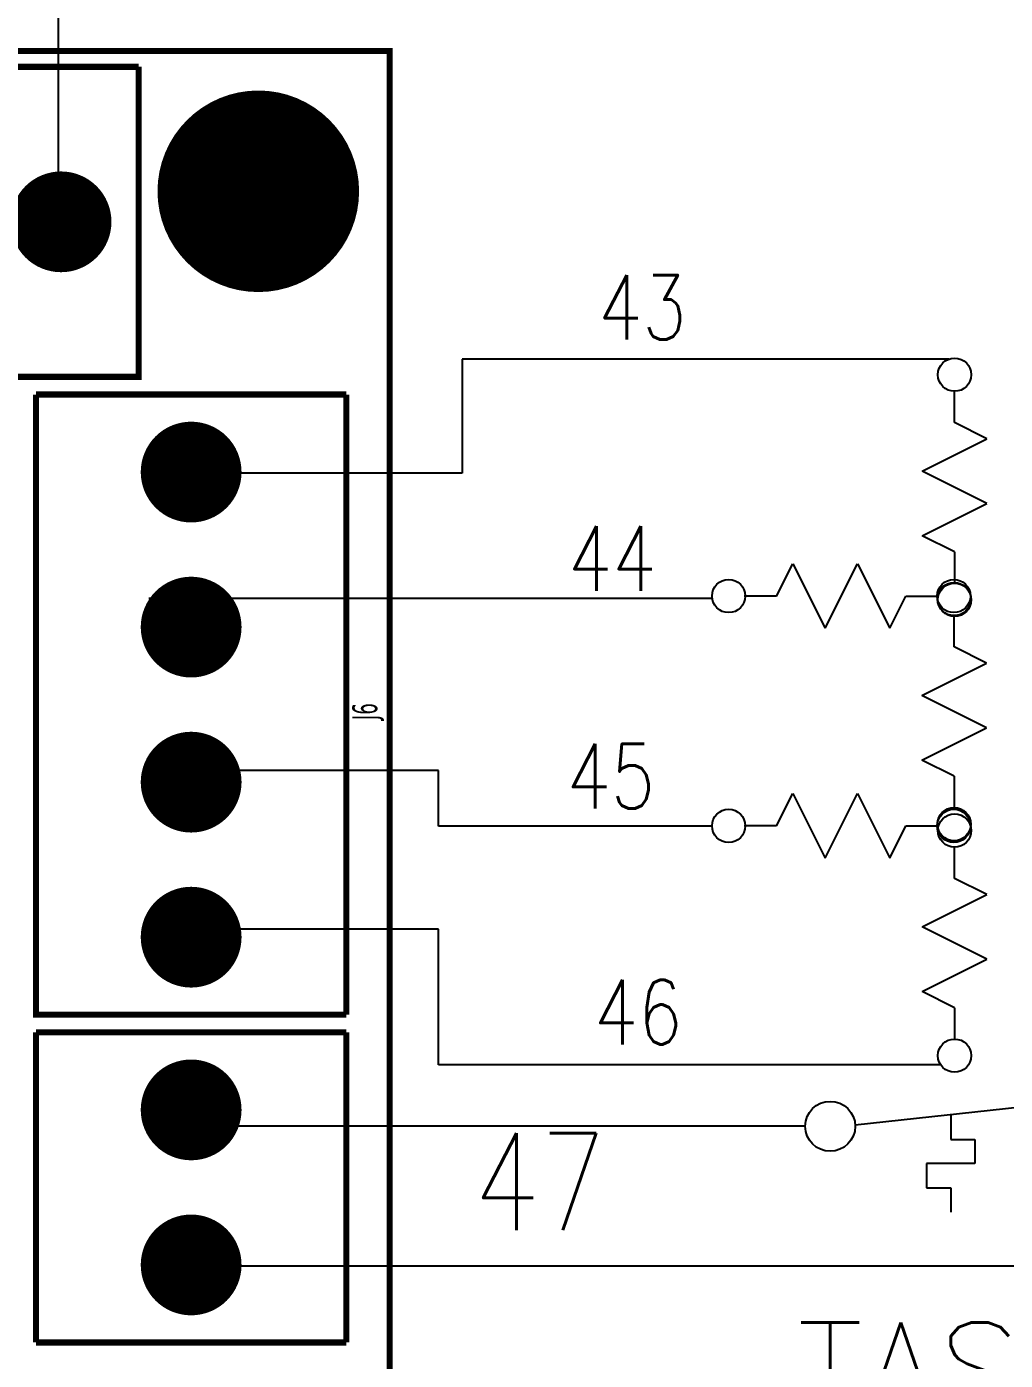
# Model space of a CAD drawing. Header units: millimetres. Extents: x 123.5 to 144.3, y 105.4 to 121.6.
# Drawn here: x 137.307 to 139.2, y 108.685 to 111.265 of the extents above; entities that cross this region are included whole.
import ezdxf
from ezdxf.enums import TextEntityAlignment as Align

# ---------------------------------------------------------------- set-up
doc = ezdxf.new("R2010")
doc.units = ezdxf.units.MM
for name, color, linetype in [('DESC', 250, 'Continuous'), ('LOC', 8, 'Continuous'), ('SYMS', 7, 'Continuous'), ('TAGS', 250, 'Continuous'), ('WIREFIXED', 7, 'Continuous'), ('WIRES', 7, 'Continuous')]:
    doc.layers.add(name, color=color, linetype=linetype)
doc.styles.get("Standard").update_dxf_attribs({"font": 'tahoma.ttf'})
doc.styles.add('WD', font='romans.shx')

# ---------------------------------------------------------------- blocks, each defined once
blk = doc.blocks.new('EPAD')
at = {"const_width": 0.5}
blk.add_lwpolyline([(-0.25, 0, 1), (0.25, 0, 1)], format="xyb", close=True, dxfattribs=at)
blk = doc.blocks.new('psocboardV2')
at = {"const_width": 0.00787}
for points in [[(113.3921, 109.2416), (120.0378, 109.2416), (120.0378, 112.3558), (113.3921, 112.3558), (113.3921, 109.2416)], [(113.3921, 109.2416), (120.0378, 109.2416), (120.0378, 112.3558), (113.3921, 112.3558), (113.3921, 109.2416)], [(113.3921, 109.2416), (120.0378, 109.2416), (120.0378, 112.3558), (113.3921, 112.3558), (113.3921, 109.2416)], [(119.7141, 112.3353), (119.7141, 111.9353), (118.9141, 111.9353)], [(118.9141, 112.3353), (119.7141, 112.3353)], [(119.7141, 112.3353), (119.7141, 111.9353), (118.9141, 111.9353)], [(118.9141, 112.3353), (119.7141, 112.3353)], [(119.7141, 112.3353), (119.7141, 111.9353), (118.9141, 111.9353)], [(118.9141, 112.3353), (119.7141, 112.3353)], [(119.9819, 111.9125), (119.5819, 111.9125)], [(119.9819, 111.1125), (119.5819, 111.1125), (119.5819, 111.9125)], [(119.9819, 111.9125), (119.5819, 111.9125)], [(119.9819, 111.1125), (119.5819, 111.1125), (119.5819, 111.9125)], [(119.9819, 111.9125), (119.5819, 111.9125)], [(119.9819, 111.1125), (119.5819, 111.1125), (119.5819, 111.9125)], [(119.9819, 111.9125), (119.9819, 111.1125)], [(119.9819, 111.9125), (119.9819, 111.1125)], [(119.9819, 111.9125), (119.9819, 111.1125)], [(119.9819, 111.0897), (119.5819, 111.0897)], [(119.5819, 111.0897), (119.5819, 110.6897)], [(119.9819, 111.0897), (119.5819, 111.0897)], [(119.5819, 111.0897), (119.5819, 110.6897)], [(119.9819, 111.0897), (119.5819, 111.0897)], [(119.5819, 111.0897), (119.5819, 110.6897)], [(119.9819, 111.0897), (119.9819, 110.6897)], [(119.9819, 111.0897), (119.9819, 110.6897)], [(119.9819, 111.0897), (119.9819, 110.6897)], [(119.9819, 110.6897), (119.5819, 110.6897)], [(119.9819, 110.6897), (119.5819, 110.6897)], [(119.9819, 110.6897), (119.5819, 110.6897)]]:
    blk.add_lwpolyline(points, dxfattribs=at)
for p, xscale, yscale in [((119.8685, 112.1747), 0.26, 0.26), ((119.6141, 112.1353), 0.13, 0.13), ((119.7819, 111.8125), 0.13, 0.13), ((119.7819, 111.6125), 0.13, 0.13), ((119.7819, 111.4125), 0.13, 0.13), ((119.7819, 111.2125), 0.13, 0.13), ((119.7819, 110.9897), 0.13, 0.13), ((119.7819, 110.7897), 0.13, 0.13)]:
    blk.add_blockref('EPAD', p, dxfattribs=dict(xscale=xscale, yscale=yscale))
at = {"width": 0.625}
blk.add_text('J6', height=0.032, rotation=90, dxfattribs=at).set_placement((120.0218, 111.4925))
blk.add_text('J6', height=0.032, rotation=90, dxfattribs=at).set_placement((120.0218, 111.4925))
blk.add_text('J6', height=0.032, rotation=90, dxfattribs=at).set_placement((120.0218, 111.4925))
blk = doc.blocks.new('HTS12')
at = {"linetype": 'Continuous'}
blk.add_line((-0.1231, 0.002), (0.1594, 0.0326), dxfattribs=at)
for p, q in [((0, 0.0153), (0, -0.0168)), ((0, -0.0168), (0.0312, -0.0168)), ((0.0312, -0.0168), (0.0312, -0.0481)), ((0.0312, -0.0481), (-0.0312, -0.0481)), ((-0.0312, -0.0481), (-0.0312, -0.0793)), ((-0.0312, -0.0793), (0, -0.0793)), ((0, -0.0793), (0, -0.1106))]:
    blk.add_line(p, q)
for centre in [(-0.1553, 0), (0.1553, 0)]:
    blk.add_circle(centre, 0.0322)
at = {"style": 'WD', "width": 0.7}
for tag, p in [('INST', (0, 0.7321)), ('LOC', (0, 0.5625)), ('DESC1', (0, 0.4062)), ('DESC2', (0, 0.25)), ('XREF', (0, -0.3144))]:
    blk.add_attdef(tag, text='', height=0.125, dxfattribs=at).set_placement(p, align=Align.CENTER)
at = {"style": 'WD'}
blk.add_attdef('TAG1', text='', height=0.125, dxfattribs=at).set_placement((0, 0.0938), align=Align.CENTER)
for tag, p in [('X2LINK', (0, 0.0781)), ('X8LINK', (0, -0.1406))]:
    blk.add_attdef(tag, p, '', height=0.01, dxfattribs=at)
for tag, p, height, flags in [('FAMILY', (0.0376, 0.0371), 0.01, 9), ('CONTACT', (0.0376, 0.0204), 0.01, 1), ('X4TERM01', (-0.1875, 0), 0.0125, 1), ('X1TERM02', (0.1875, 0), 0.0125, 1)]:
    blk.add_attdef(tag, p, '', height=height, dxfattribs=dict(at, flags=flags))
at = {"linetype": 'Continuous', "style": 'WD', "flags": 9}
for tag, p in [('CAT', (0.0626, -0.0071)), ('MFG', (0.0626, -0.0266)), ('ASSYCODE', (0.0625, -0.0469))]:
    blk.add_attdef(tag, text='', height=0.01, dxfattribs=at).set_placement(p, align=Align.CENTER)
at = {"linetype": 'Continuous', "style": 'WD', "flags": 8}
blk.add_attdef('TERM01', text='', height=0.125, dxfattribs=at).set_placement((-0.25, -0.0158), align=Align.TOP_RIGHT)
blk.add_attdef('TERM02', text='', height=0.125, dxfattribs=at).set_placement((0.25, -0.0158), align=Align.TOP_LEFT)
at = {"style": 'WD', "width": 0.7}
for tag, p in [('RATING1', (0.2754, -0.2988)), ('WDTAGALT', (0.2806, -0.4658))]:
    blk.add_attdef(tag, p, '', height=0.125, dxfattribs=at)
blk = doc.blocks.new('VRE1T')
for p, q in [((0, 0.125), (0, 0.1875)), ((0.0625, 0.0938), (0, 0.125)), ((-0.0625, 0.0312), (0.0625, 0.0938)), ((0.0625, -0.0312), (-0.0625, 0.0312)), ((-0.0625, -0.0938), (0.0625, -0.0312)), ((0, -0.125), (-0.0625, -0.0938)), ((0, -0.125), (0, -0.1875))]:
    blk.add_line(p, q)
for centre in [(0, 0.2178), (0, -0.2178)]:
    blk.add_circle(centre, 0.0322)
at = {"style": 'WD'}
for tag, p, width in [('INST', (0.2188, 0.4564), 0.7), ('LOC', (0.2188, 0.2868), 0.7), ('TAG1', (0.1269, 0.1305), 0.9), ('RATING1', (0.125, -0.0257), 0.7), ('RATING2', (0.125, -0.182), 0.7), ('DESC1', (0.1287, -0.3382), 0.7), ('DESC2', (0.1287, -0.4945), 0.7)]:
    blk.add_attdef(tag, p, '', height=0.125, dxfattribs=dict(at, width=width))
at = {"linetype": 'Continuous', "style": 'WD', "flags": 8}
blk.add_attdef('TERM01', text='', height=0.125, dxfattribs=at).set_placement((-0.055, 0.2691), align=Align.RIGHT)
at = {"color": 7, "style": 'WD', "flags": 1}
for tag, p in [('X2TERM01', (0, 0.25)), ('X8TERM02', (0, -0.25))]:
    blk.add_attdef(tag, p, '', height=0.0125, dxfattribs=at)
at = {"style": 'WD', "flags": 9}
blk.add_attdef('FAMILY', (-0.1836, 0.2047), '', height=0.01, rotation=90, dxfattribs=at)
at = {"linetype": 'Continuous', "style": 'WD', "flags": 9}
for tag, p in [('CAT', (-0.1394, 0.2297)), ('MFG', (-0.12, 0.2278)), ('ASSYCODE', (-0.0938, 0.2188))]:
    blk.add_attdef(tag, text='', height=0.01, rotation=90, dxfattribs=at).set_placement(p, align=Align.CENTER)
at = {"linetype": 'Continuous', "style": 'WD', "flags": 8}
blk.add_attdef('TERM02', text='', height=0.125, dxfattribs=at).set_placement((-0.0407, -0.2759), align=Align.TOP_RIGHT)
blk = doc.blocks.new('HRE1T')
for p, q in [((-0.125, 0), (-0.0938, 0.0625)), ((-0.0938, 0.0625), (-0.0312, -0.0625)), ((-0.0312, -0.0625), (0.0312, 0.0625)), ((0.0312, 0.0625), (0.0938, -0.0625)), ((-0.125, 0), (-0.1875, 0)), ((0.0938, -0.0625), (0.125, 0)), ((0.125, 0), (0.1875, 0))]:
    blk.add_line(p, q)
for centre in [(-0.2178, 0), (0.2178, 0)]:
    blk.add_circle(centre, 0.0322)
at = {"style": 'WD'}
for tag, width, p in [('INST', 0.7, (0, 0.8883)), ('LOC', 0.7, (0, 0.7187)), ('DESC1', 0.7, (0, 0.5625)), ('DESC2', 0.7, (0, 0.4062)), ('RATING1', 0.9, (0.0055, 0.0938))]:
    blk.add_attdef(tag, text='', height=0.125, dxfattribs=dict(at, width=width)).set_placement(p, align=Align.CENTER)
blk.add_attdef('TAG1', text='', height=0.125, dxfattribs=at).set_placement((0, 0.25), align=Align.CENTER)
for tag, p, height, flags in [('FAMILY', (0.2047, 0.1523), 0.01, 9), ('X4TERM01', (-0.25, 0), 0.0125, 1), ('X1TERM02', (0.25, 0), 0.0125, 1)]:
    blk.add_attdef(tag, p, '', height=height, dxfattribs=dict(at, flags=flags))
at = {"linetype": 'Continuous', "style": 'WD', "flags": 9}
for tag, p in [('CAT', (0.2297, 0.1082)), ('MFG', (0.2278, 0.0887)), ('ASSYCODE', (0.2188, 0.0625))]:
    blk.add_attdef(tag, text='', height=0.01, dxfattribs=at).set_placement(p, align=Align.CENTER)
at = {"linetype": 'Continuous', "style": 'WD', "flags": 8}
blk.add_attdef('TERM01', text='', height=0.125, dxfattribs=at).set_placement((-0.3125, -0.047), align=Align.TOP_RIGHT)
blk.add_attdef('TERM02', text='', height=0.125, dxfattribs=at).set_placement((0.3125, -0.047), align=Align.TOP_LEFT)
at = {"style": 'WD', "width": 0.9}
blk.add_attdef('RATING2', text='', height=0.125, dxfattribs=at).set_placement((0.0055, -0.125), align=Align.TOP_CENTER)
blk = doc.blocks.new('PT1004Hilos')
at = {"layer": 'SYMS'}
for name, p in [('VRE1T', (140.0162, 112.4312)), ('HRE1T', (139.7969, 112.2207)), ('HRE1T', (139.7969, 111.7758)), ('VRE1T', (140.0162, 111.5491))]:
    blk.add_blockref(name, p, dxfattribs=at)
ref = blk.add_blockref('VRE1T', (140.0151, 111.9971), dxfattribs=at)
ref.add_attrib('INST', 'PT100', (140.2339, 112.4535), dxfattribs={"layer": 'LOC', "height": 0.125, "style": 'WD', "width": 0.7})
blk = doc.blocks.new('WD_WNH')
at = {"linetype": 'Continuous', "style": 'WD', "width": 0.8}
blk.add_attdef('WIRENO', text='', height=0.125, dxfattribs=at).set_placement((0, 0.0625), align=Align.CENTER)
at = {"style": 'WD', "flags": 1}
for tag, p in [('W01USER', (0, 0.0781)), ('W02USER', (0, 0.0703)), ('W03USER', (0, 0.0625)), ('W04USER', (0, 0.0547)), ('W05USER', (0, 0.0469)), ('W06USER', (0, 0.0391)), ('W07USER', (0, 0.0312)), ('W08USER', (0, 0.0234)), ('W09USER', (0, 0.0156)), ('W10USER', (0, 0.0078))]:
    blk.add_attdef(tag, text='', height=0.005, dxfattribs=at).set_placement(p, align=Align.CENTER)
blk = doc.blocks.new('WD_WNV')
at = {"style": 'WD', "flags": 1}
for tag, p in [('W01USER', (-0.0625, 0.0938)), ('W02USER', (-0.0625, 0.0859)), ('W03USER', (-0.0625, 0.0781)), ('W04USER', (-0.0625, 0.0703)), ('W05USER', (-0.0625, 0.0625)), ('W06USER', (-0.0625, 0.0547)), ('W07USER', (-0.0625, 0.0469)), ('W08USER', (-0.0625, 0.0391)), ('W09USER', (-0.0625, 0.0312)), ('W10USER', (-0.0625, 0.0234))]:
    blk.add_attdef(tag, text='', height=0.005, dxfattribs=at).set_placement(p, align=Align.CENTER)
at = {"linetype": 'Continuous', "style": 'WD', "width": 0.8}
blk.add_attdef('WIRENO', text='', height=0.125, dxfattribs=at).set_placement((-0.05, 0), align=Align.MIDDLE_RIGHT)

msp = doc.modelspace()

# ---------------------------------------------------------------- linework, layer by layer
at = {"layer": 'WIRES'}
for p, q in [((137.3674, 111.4165), (137.3674, 110.9179)), ((139.0905, 110.6222), (138.149, 110.6222)), ((138.149, 110.6222), (138.149, 110.4016)), ((137.6591, 110.4193), (137.6591, 110.45)), ((138.149, 110.4016), (137.5737, 110.4016)), ((138.6326, 110.1592), (137.543, 110.1592)), ((137.6591, 110.1503), (137.6591, 110.1048)), ((138.103, 109.8259), (137.5737, 109.8259)), ((138.103, 109.7185), (138.103, 109.8259)), ((138.6323, 109.7185), (138.103, 109.7185)), ((138.103, 109.5189), (137.6044, 109.5189)), ((138.103, 109.2564), (138.103, 109.5189)), ((139.0748, 109.2564), (138.103, 109.2564)), ((138.8127, 109.1376), (137.6303, 109.1376)), ((137.6303, 108.8675), (141.4305, 108.8675))]:
    msp.add_line(p, q, dxfattribs=at)

# ---------------------------------------------------------------- block references
at = {"layer": 'DESC', "xscale": 1.5, "yscale": 1.5, "zscale": 1.5}
msp.add_blockref('psocboardV2', (-42.0481, -57.3152), dxfattribs=at)
at = {"layer": 'DESC'}
msp.add_blockref('PT1004Hilos', (-0.9146, -2.057), dxfattribs=at)
at = {"layer": 'SYMS'}
ref = msp.add_blockref('HTS12', (139.094, 109.1376), dxfattribs=dict(at, xscale=1.5, yscale=1.5, zscale=1.5))
ref.add_attrib('DESC1', '0-90°C', dxfattribs={"layer": 'DESC', "height": 0.1875, "style": 'WD', "width": 0.7}).set_placement((139.166, 108.3108), align=Align.CENTER)
ref.add_attrib('TAG1', 'TAS1', dxfattribs={"layer": 'TAGS', "height": 0.1875, "style": 'WD'}).set_placement((139.094, 108.5707), align=Align.CENTER)
at = {"layer": 'WIREFIXED'}
ref = msp.add_blockref('WD_WNV', (138.2533, 110.7848), dxfattribs=at)
ref.add_attrib('WIRENOF', '43', dxfattribs={"linetype": 'Continuous', "height": 0.125, "style": 'WD', "width": 0.8}).set_placement((138.4116, 110.7223), align=Align.MIDDLE_LEFT)
ref = msp.add_blockref('WD_WNH', (138.4389, 110.1115), dxfattribs=at)
ref.add_attrib('WIRENOF', '44', dxfattribs={"linetype": 'Continuous', "height": 0.125, "style": 'WD', "width": 0.8}).set_placement((138.4389, 110.174), align=Align.CENTER)
ref = msp.add_blockref('WD_WNH', (138.4365, 109.69), dxfattribs=at)
ref.add_attrib('WIRENOF', '45', dxfattribs={"linetype": 'Continuous', "height": 0.125, "style": 'WD', "width": 0.8}).set_placement((138.4365, 109.7525), align=Align.CENTER)
ref = msp.add_blockref('WD_WNH', (138.4892, 109.2334), dxfattribs=at)
ref.add_attrib('WIRENOF', '46', dxfattribs={"linetype": 'Continuous', "height": 0.125, "style": 'WD', "width": 0.8}).set_placement((138.4892, 109.2959), align=Align.CENTER)
ref = msp.add_blockref('WD_WNH', (138.2053, 108.6806), dxfattribs=dict(at, xscale=1.5, yscale=1.5, zscale=1.5))
ref.add_attrib('WIRENOF', '47', dxfattribs={"linetype": 'Continuous', "height": 0.1875, "style": 'WD', "width": 0.8}).set_placement((138.299, 108.9367), align=Align.CENTER)

doc.saveas('drawing.dxf')
